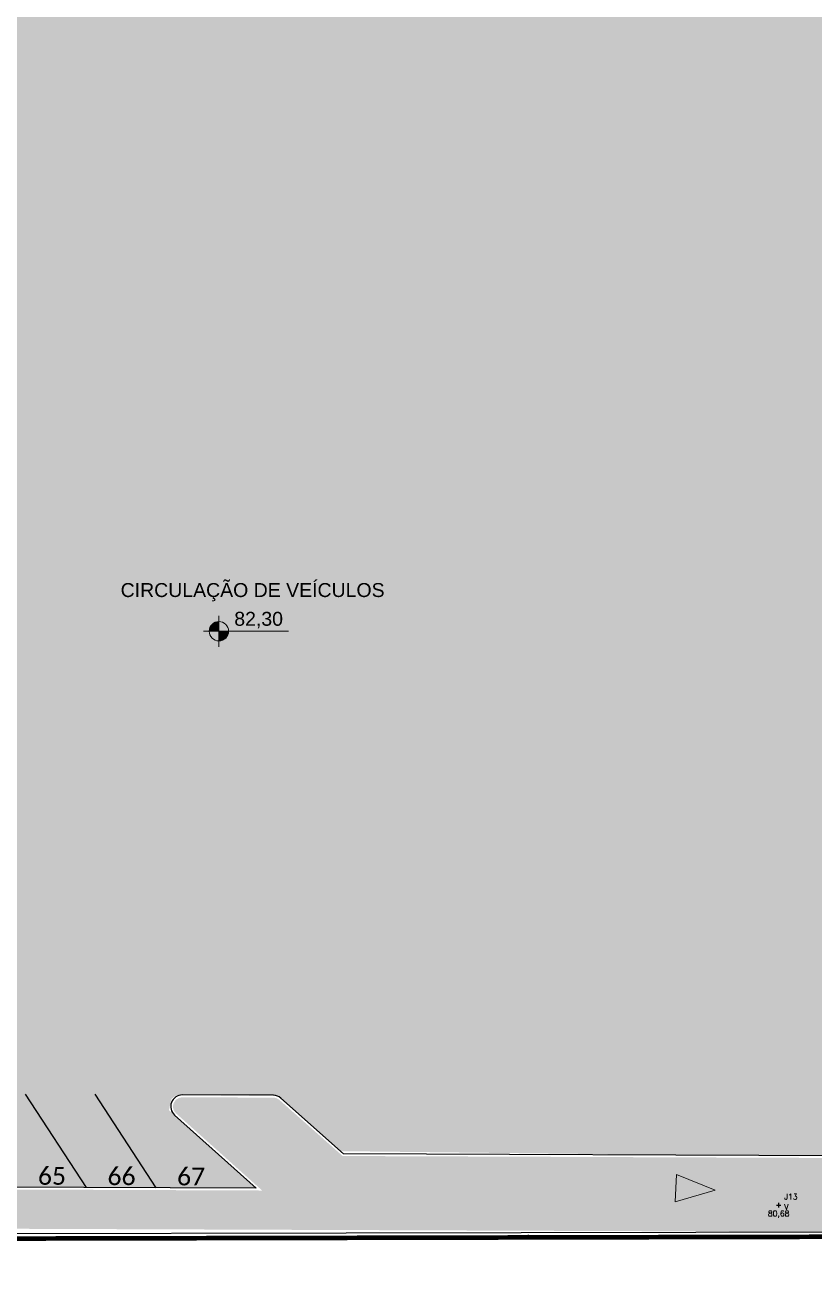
# Model space of a CAD drawing. Header units: metres. Extents: x 1156 to 2335, y -13 to 268.
# Drawn here: x 1341.3 to 1375.3, y 22 to 75.3 of the extents above; entities that cross this region are included whole.
import ezdxf
from ezdxf.enums import TextEntityAlignment as Align

# ---------------------------------------------------------------- set-up
doc = ezdxf.new("R2010")
doc.units = ezdxf.units.M
doc.header["$LTSCALE"] = 0.05
doc.header["$PDMODE"] = 1
doc.linetypes.add('Contínua', pattern=[0])
doc.linetypes.add('Da Camada', pattern=[0])
doc.layers.get('0').update_dxf_attribs({"lineweight": 0})
for name, color, linetype in [('ARQ_RUA', 2, 'Continuous'), ('HACHURA', 252, 'Continuous'), ('LINHA CRISTA', 10, 'Contínua'), ('Muro azimute', 5, 'Continuous'), ('pé', 40, 'Continuous'), ('sh- grama', 63, 'Continuous'), ('sh- talude', 64, 'Continuous'), ('V', 7, 'Contínua'), ('VAGA', 1, 'Continuous'), ('Vagas', 1, 'Continuous')]:
    doc.layers.add(name, color=color, linetype=linetype)
doc.layers.add('G-ANNO-DIMS', color=111, linetype='Continuous', lineweight=9)
doc.layers.add('TXTHID', color=7, linetype='Continuous', lineweight=0)
doc.styles.add('Arial_1', font='arial.ttf', dxfattribs={"height": 0.6})
doc.styles.add('Calibri', font='calibri.ttf', dxfattribs={"height": 0.9})
doc.styles.add('Padrão', font='simplex.shx')

# ---------------------------------------------------------------- blocks, each defined once
blk = doc.blocks.new('f')
h = blk.add_hatch(color=0)
h.dxf.hatch_style = 1
h.paths.add_polyline_path([(171962.6322461548, 9654727.65317744), (171963.2188778141, 9654729.35378824), (171962.0456144955, 9654729.35378824)])
blk.add_lwpolyline([(171963.2188778141, 9654729.35378824), (171962.6322461548, 9654727.65317744), (171962.0456144955, 9654729.35378824), (171963.2188778141, 9654729.35378824)])
blk = doc.blocks.new('PS_CRUZETA')
at = {"color": 0}
for p, q in [((-0.5, 0), (0.5, 0)), ((0, 0.5), (0, -0.5))]:
    blk.add_line(p, q, dxfattribs=at)
blk = doc.blocks.new('V')
blk.add_blockref('PS_CRUZETA', (0, 0))
at = {"color": 7, "linetype": 'Da Camada', "style": 'Padrão'}
blk.add_attdef('0', (1.2, 1.2), '', height=1.2, dxfattribs=at)
at = {"color": 3, "linetype": 'Da Camada', "style": 'Padrão'}
blk.add_attdef('1', (1.2, -1), '', height=1.2, dxfattribs=at)
at = {"color": 4, "linetype": 'Da Camada', "style": 'Padrão'}
blk.add_attdef('2', text='', height=1.2, dxfattribs=at).set_placement((0, -1.2), align=Align.TOP_CENTER)
blk = doc.blocks.new('A$C9e43eeee')
at = {"layer": 'Muro azimute', "color": 7, "lineweight": 50}
blk.add_line((134.5614370341427, 0.462692352970862), (194.9728358179927, 0.5900727333778377), dxfattribs=at)
blk = doc.blocks.new('A$C1ef3e068')
at = {"layer": 'Muro azimute', "color": 4, "const_width": 0.2}
blk.add_lwpolyline([(222.9501373097089, 110.088014745141), (223.0754650128792, 91.2430871893786), (229.7755680598644, 89.4785599765498), (242.70029953184, 83.48280207728772), (242.2762394168612, 82.71501937602352), (245.08518041936, 81.16302465377103), (240.5905514321357, 71.94439966366119), (230.9308680428148, 67.0327642942757), (225.28719032964, 55.46212387559717), (219.3860425843264, 53.26574595664877), (215.2378455135735, 35.36689561625337), (204.322632804853, 31.388089042221), (199.9660071145699, 14.03906419789161), (199.0283081476023, 4.773050843828969), (73.36817218635088, 4.495088388339013), (41.92536681077434, 4.37731795990527), (4.055474047283951, 4.182972289133204), (44.88913130881974, 212.8593178364454)], dxfattribs=at)
at = {"layer": 'Muro azimute', "color": 252, "lineweight": 0}
blk.add_blockref('A$C9e43eeee', (4.055472329608165, 4.182978110451131), dxfattribs=at)

msp = doc.modelspace()

# ---------------------------------------------------------------- hatches: boundary and pattern name
at = {"layer": 'G-ANNO-DIMS'}
h = msp.add_hatch(color=7, dxfattribs=at)
edge = h.paths.add_edge_path()
edge.add_line((1349.634577574396, 49.20139321677621), (1349.217910907729, 49.20139321677621))
edge.add_arc((1349.634577574396, 49.20139321677621), 0.4166666666666666, 90.00000000000068, 179.9999999999988, ccw=False)
edge.add_line((1349.634577574396, 49.61805988344318), (1349.634577574396, 49.20139321677667))
h = msp.add_hatch(color=7, dxfattribs=at)
edge = h.paths.add_edge_path()
edge.add_line((1349.634577574396, 48.7847265501097), (1349.634577574396, 49.20139321677621))
edge.add_line((1349.634577574396, 49.20139321677621), (1350.051244241063, 49.20139321677621))
edge.add_arc((1349.634577574396, 49.20139321677621), 0.4166666666666661, -90.0000000000008, 2.2168933355715126e-12, ccw=False)
at = {"layer": 'HACHURA'}
h = msp.add_hatch(color=254, dxfattribs=at)
h.dxf.hatch_style = 1
h.paths.add_polyline_path([(1212.195977860513, 134.0107282215482), (1199.32995717525, 84.79336315859305), (1214.30130555315, 84.83600054532431)])
h.paths.add_polyline_path([(1407.008080806368, 85.78568988649036), (1406.986465979796, 103.7259959402963), (1406.983158297278, 106.4258597192922), (1407.008025971882, 85.78568979866591)], flags=16)
edge = h.paths.add_edge_path()
edge.add_line((1183.767151331059, 25.83145774837854), (1183.75122256398, 25.75673621536513))
edge.add_line((1183.75122256398, 25.75673621536513), (1183.741149077204, 25.70948168706915))
edge.add_line((1183.741149077204, 25.70948168706915), (1183.72511879662, 25.63428395620454))
edge.add_line((1183.72511879662, 25.63428395620454), (1183.605304688754, 25.07223833323329))
edge.add_arc((1185.885731002197, 24.90369813629407), 2.286646008683192, 175.7731074927766, 270.2148287075564)
edge.add_line((1185.894304688773, 22.61706820101259), (1205.487123109817, 22.86405244818903))
edge.add_line((1205.487123109817, 22.86405244818903), (1214.30130555315, 84.83600054532431))
edge.add_line((1214.30130555315, 84.83600054532431), (1199.329957175249, 84.79336315859305))
edge.add_line((1199.329957175249, 84.79336315859305), (1189.304608461529, 47.46812756740078))
edge.add_line((1189.304608461529, 47.46812756740078), (1189.231373847798, 47.19546880121393))
edge.add_line((1189.231373847798, 47.19546880121393), (1189.124221126569, 46.79653000333806))
edge.add_line((1189.124221126569, 46.79653000333806), (1189.050838306253, 46.52331945128131))
edge.add_line((1189.050838306253, 46.52331945128131), (1183.767151331059, 25.83145774837854))
edge = h.paths.add_edge_path()
edge.add_line((1313.807770025438, 95.32412090877156), (1313.756030044313, 84.83600054532386))
edge.add_line((1313.756030044313, 84.83600054532386), (1320.405806325155, 84.83600054532431))
edge.add_line((1320.405806325155, 84.83600054532431), (1320.493984514083, 101.0453653739611))
edge.add_line((1320.493984514083, 101.0453653739611), (1380.913090526589, 100.7166882542175))
edge.add_line((1380.913090526589, 100.7166882542175), (1380.826700325871, 84.83600054532431))
edge.add_line((1380.826700325871, 84.83600054532431), (1407.182820353467, 84.83600054532431))
edge.add_line((1407.182820353467, 84.83600054532431), (1407.745763584253, 85.98424896305656))
edge.add_arc((1409.451768116328, 85.14785878112816), 1.899999999970158, 116.92909074290151, 153.8830154241595, ccw=False)
edge.add_line((1408.591281975283, 86.84183741173561), (1417.695672646325, 91.46657225409413))
edge.add_line((1417.695672646325, 91.46657225409413), (1421.032993113978, 98.24976842916399))
edge.add_line((1421.032993113978, 98.24976842916399), (1418.177504260644, 99.81824780081402))
edge.add_line((1418.177504260644, 99.81824780081402), (1418.992629498875, 101.3152604221297))
edge.add_line((1418.992629498875, 101.3152604221297), (1408.220998927653, 106.394174954574))
edge.add_line((1408.220998927653, 106.394174954574), (1402.210778933556, 108.1035964045724))
edge.add_arc((1402.702830760927, 110.0088548047292), 1.967771473567591, 177.2930916832972, 255.5192111753212, ccw=False)
edge.add_line((1400.737254950498, 110.1017865304526), (1400.609681696032, 127.5972104095387))
edge.add_line((1400.609681696032, 127.5972104095387), (1396.910918399795, 134.1696502113165))
edge.add_line((1396.910918399795, 134.1696502113165), (1315.438802073675, 133.9162412891107))
edge.add_line((1315.438802073675, 133.9162412891107), (1315.00145872191, 133.9170955796286))
edge.add_line((1315.00145872191, 133.9170955796286), (1314.510980549973, 133.9104267917197))
edge.add_line((1314.510980549973, 133.9104267917197), (1298.894297668458, 133.8125597349614))
edge.add_line((1298.894297668458, 133.8125597349614), (1249.425744750485, 133.960866511056))
edge.add_line((1249.425744750485, 133.960866511056), (1249.173082516549, 133.9616240007992))
edge.add_line((1249.173082516549, 133.9616240007992), (1247.760952937357, 133.9658578168348))
edge.add_line((1247.760952937357, 133.9658578168348), (1247.527193455181, 133.9665587007995))
edge.add_line((1247.527193455181, 133.9665587007995), (1236.835353481375, 133.9986161776548))
edge.add_line((1236.835353481375, 133.9986161776548), (1236.738452344786, 133.9989067175385))
edge.add_line((1236.738452344786, 133.9989067175385), (1236.44535435595, 133.999785516886))
edge.add_line((1236.44535435595, 133.999785516886), (1236.149733803514, 133.9999189177758))
edge.add_line((1236.149733803514, 133.9999189177758), (1212.196111030107, 134.0107281615225))
edge.add_line((1212.196111030107, 134.0107281615225), (1214.30130555315, 84.83600054532431))
edge.add_line((1214.30130555315, 84.83600054532431), (1225.765120272134, 84.83600054532431))
edge.add_line((1225.765120272134, 84.83600054532431), (1225.819001693541, 95.75818852337457))
edge.add_line((1225.819001693541, 95.75818852337457), (1230.818931593809, 95.7335228308863))
edge.add_line((1230.818931593809, 95.7335228308863), (1230.839650775987, 99.93347172522877))
edge.add_line((1230.839650775987, 99.93347172522877), (1248.80939925993, 99.84482322433965))
edge.add_line((1248.80939925993, 99.84482322433965), (1248.920296419074, 122.3245496863944))
edge.add_line((1248.920296419074, 122.3245496863944), (1284.979791503263, 122.1466605002426))
edge.add_line((1284.979791503263, 122.1466605002426), (1284.868894548254, 99.66693424592509))
edge.add_line((1284.868894548254, 99.66693424592509), (1308.828559193519, 99.5487362447399))
edge.add_line((1308.828559193519, 99.5487362447399), (1308.80784001134, 95.34878735039334))
edge.add_line((1308.80784001134, 95.34878735039334), (1313.807770025438, 95.32412090877156))
h.paths.add_polyline_path([(1228.745275316631, 37.65171221174811), (1229.020465770055, 52.14910058486808), (1256.244278848847, 51.63247060847667), (1255.969088395427, 37.1350822353576)], flags=16)
h.paths.add_polyline_path([(1320.701303851545, 108.7253797752689), (1320.764064152304, 133.6753008401662), (1381.183872999642, 133.5233177791748), (1381.121112698882, 108.5733967142761)], flags=16)
edge = h.paths.add_edge_path()
edge.add_line((1233.026484605381, 29.69987071152869), (1235.64480594914, 25.68703387058))
edge.add_line((1235.64480594914, 25.68703387058), (1265.617985048014, 25.56627899449146))
edge.add_line((1265.617985048014, 25.56627899449146), (1263.384337909028, 28.97198284678931))
edge.add_line((1263.384337909028, 28.97198284678931), (1263.40133109114, 29.12588810701451))
edge.add_line((1263.40133109114, 29.12588810701451), (1263.442485379093, 29.29109715580822))
edge.add_line((1263.442485379093, 29.29109715580822), (1263.534374119408, 29.42871140384628))
edge.add_line((1263.534374119408, 29.42871140384628), (1263.729782814007, 29.57388820012617))
edge.add_line((1263.729782814007, 29.57388820012617), (1266.754964820123, 29.56331269756689))
edge.add_line((1266.754964820123, 29.56331269756689), (1269.557553198193, 25.55040740268456))
edge.add_line((1269.557553198193, 25.55040740268456), (1280.640587741831, 25.5057564679743))
edge.add_line((1280.640587741831, 25.5057564679743), (1285.787498000465, 25.4850207792953))
edge.add_line((1285.787498000465, 25.4850207792953), (1307.302450630883, 25.28199314558529))
edge.add_line((1307.302450630883, 25.28199314558529), (1307.235653104142, 25.398611216148))
edge.add_line((1307.235653104142, 25.398611216148), (1305.109130180316, 28.63070255239987))
edge.add_arc((1305.526829995668, 28.90552406584773), 0.4999999999993107, 89.7692668253253, 213.3425265701115, ccw=False)
edge.add_line((1305.528843517022, 29.40552001156235), (1307.92924423776, 29.39584936265843))
edge.add_arc((1307.927230721224, 28.89585461317994), 0.4999988037534622, 38.64973616694232, 89.76926682538118, ccw=False)
edge.add_line((1308.317719093579, 29.20813275011929), (1310.991589173086, 25.38347943473415))
edge.add_line((1310.991589173086, 25.38347943473415), (1351.233189040537, 25.22135551089028))
edge.add_line((1351.233189040537, 25.22135551089028), (1347.726137142824, 28.36167702455819))
edge.add_line((1347.726137142824, 28.36167702455819), (1347.485584879882, 28.58707272284406))
edge.add_line((1347.485584879882, 28.58707272284406), (1347.587967512135, 29.05994531870707))
edge.add_line((1347.587967512135, 29.05994531870707), (1347.793882606016, 29.22242000451812))
edge.add_line((1347.793882606016, 29.22242000451812), (1348.059678065791, 29.23416924287509))
edge.add_line((1348.059678065791, 29.23416924287509), (1352.153402761858, 29.18554331097735))
edge.add_line((1352.153402761858, 29.18554331097735), (1354.874385472453, 26.81782104832533))
edge.add_line((1354.874385472453, 26.81782104832533), (1370.318253214566, 26.6444664535176))
edge.add_line((1370.318253214566, 26.6444664535176), (1373.815590568753, 26.63037376467779))
edge.add_line((1373.815590568753, 26.63037376467779), (1377.912332936328, 26.61386574454687))
edge.add_line((1377.912332936328, 26.61386574454687), (1378.242833606573, 31.61871682491634))
edge.add_line((1378.242833606573, 31.61871682491634), (1377.123711850773, 32.85871384216048))
edge.add_arc((1378.534202163913, 34.13170915894291), 1.900000000003204, 164.5560199166582, 222.0668745643035, ccw=False)
edge.add_line((1376.702808731756, 34.63767170366842), (1380.971741828911, 50.08959817120117))
edge.add_arc((1382.803135261065, 49.58363562647525), 1.900000000000906, 110.3274248843949, 164.5560199166259, ccw=False)
edge.add_line((1382.143104641525, 51.36530887970471), (1391.937866822536, 54.99383220116957))
edge.add_line((1391.937866822536, 54.99383220116957), (1396.084279357152, 72.04739694625837))
edge.add_arc((1397.930491349947, 71.59850800937737), 1.899999999997952, 110.58273320126469, 166.3342500322979, ccw=False)
edge.add_line((1397.262528225467, 73.37722250707716), (1402.535882122051, 75.35753241617763))
edge.add_line((1402.535882122051, 75.35753241617763), (1407.182820353467, 84.83600054532431))
edge.add_line((1407.182820353467, 84.83600054532431), (1380.82670032587, 84.83600054532431))
edge.add_line((1380.82670032587, 84.83600054532431), (1380.777365698096, 75.76705741985566))
edge.add_line((1380.777365698096, 75.76705741985566), (1320.358259685588, 76.09573453959925))
edge.add_line((1320.358259685588, 76.09573453959925), (1320.405806325156, 84.83600054532431))
edge.add_line((1320.405806325156, 84.83600054532431), (1313.756030044315, 84.83600054532431))
edge.add_line((1313.756030044315, 84.83600054532431), (1313.743491232994, 82.294280206541))
edge.add_line((1313.743491232994, 82.294280206541), (1308.733561355132, 82.31899523099824))
edge.add_line((1308.733561355132, 82.31899523099824), (1308.720326132329, 77.60900321095338))
edge.add_line((1308.720326132329, 77.60900321095338), (1230.731417714797, 77.99373869144634))
edge.add_line((1230.731417714797, 77.99373869144634), (1230.754634673278, 82.70368146951355))
edge.add_line((1230.754634673278, 82.70368146951355), (1225.754722779877, 82.72834707317057))
edge.add_line((1225.754722779877, 82.72834707317057), (1225.765120272133, 84.83600054532431))
edge.add_line((1225.765120272133, 84.83600054532431), (1214.30130555315, 84.83600054532431))
edge.add_line((1214.30130555315, 84.83600054532431), (1205.487123109817, 22.86405244818903))
edge.add_line((1205.487123109817, 22.86405244818903), (1211.934348003038, 29.77998375960457))
edge.add_line((1211.934348003038, 29.77998375960457), (1233.026484605381, 29.69987071152869))
at = {"layer": 'sh- grama'}
h = msp.add_hatch(color=63, dxfattribs=at)
edge = h.paths.add_edge_path()
edge.add_line((1232.754432599154, 29.60240694339134), (1212.157041377757, 29.68538897931352))
edge.add_arc((1212.155429885086, 29.2853922254624), 0.4000000000000702, 89.7691700536764, 137.0088045831911)
edge.add_line((1211.862846487099, 29.55814661171985), (1207.898089338359, 25.30515499282335))
edge.add_line((1207.898089338359, 25.30515499282335), (1220.913107937063, 23.93378622984341))
edge.add_line((1220.913107937063, 23.93378622984341), (1377.697831482901, 23.33623516624088))
edge.add_line((1377.697831482901, 23.33623516624088), (1378.145200004366, 25.61586062639977))
edge.add_line((1378.145200004366, 25.61586062639977), (1378.156194788567, 26.51657907065547))
edge.add_line((1378.156194788567, 26.51657907065547), (1354.964314694915, 26.61003186536385))
edge.add_line((1354.964314694915, 26.61003186536385), (1352.242435782092, 29.0214834137341))
edge.add_arc((1351.977181958044, 28.72208333219039), 0.4000000000002421, 48.46062740962152, 89.76917005364392)
edge.add_line((1351.978793450715, 29.12208008604165), (1348.063316286787, 29.1378546209416))
edge.add_arc((1348.061704794116, 28.73785786709061), 0.3999999999999397, 89.76917005364376, 228.1577621708984)
edge.add_line((1347.794872055743, 28.43986409243705), (1351.497983691911, 25.12398469351494))
edge.add_line((1351.497983691911, 25.12398469351494), (1310.941351745294, 25.2873778073758))
edge.add_line((1310.941351745294, 25.2873778073758), (1308.257137288363, 29.128658679643))
edge.add_arc((1307.929256872623, 28.89954204346387), 0.3999999999997223, 34.94512216523637, 89.76917005367622)
edge.add_line((1307.930868365294, 29.29953879731465), (1305.530468216667, 29.30920944391346))
edge.add_arc((1305.528856723996, 28.90921269006243), 0.3999999999999859, 89.76917005364378, 213.3425265700503)
edge.add_line((1305.194696871713, 28.68935547930421), (1307.423670581869, 25.30154971592133))
edge.add_line((1307.423670581869, 25.30154971592133), (1269.507315770409, 25.45430577532618))
edge.add_line((1269.507315770409, 25.45430577532618), (1266.823101312717, 29.29558664763813))
edge.add_arc((1266.495220897006, 29.06647001141691), 0.3999999999999782, 34.94512217256688, 89.76917005364378)
edge.add_line((1266.496832389677, 29.46646676526792), (1263.912800160536, 29.47687722225044))
edge.add_arc((1263.911188667865, 29.07688046839953), 0.3999999999998696, 89.76917005361115, 213.3425265700839)
edge.add_line((1263.577028815582, 28.85702325764117), (1265.806002525738, 25.46921749425829))
edge.add_line((1265.806002525738, 25.46921749425829), (1235.592602447624, 25.59094016406937))
edge.add_line((1235.592602447624, 25.59094016406937), (1233.087588096341, 29.42134182841687))
edge.add_arc((1232.752821106483, 29.20241018954043), 0.3999999999998714, 33.18397013226264, 89.76917005364372)
at = {"layer": 'sh- talude'}
h = msp.add_hatch(color=256, dxfattribs=at)
edge = h.paths.add_edge_path()
edge.add_line((1312.762454951405, 205.0350798108073), (1292.549322944305, 206.906238311358))
edge.add_line((1292.549322944305, 206.906238311358), (1288.622322944309, 207.207238312267))
edge.add_line((1288.622322944309, 207.207238312267), (1285.553322944291, 207.441238311507))
edge.add_line((1285.553322944291, 207.441238311507), (1282.034322944291, 207.5672383116709))
edge.add_line((1282.034322944291, 207.5672383116709), (1279.371322944291, 207.5362383121775))
edge.add_line((1279.371322944291, 207.5362383121775), (1276.520322944295, 207.6002383114921))
edge.add_line((1276.520322944295, 207.6002383114921), (1274.084322944308, 207.6532383108662))
edge.add_line((1274.084322944308, 207.6532383108662), (1270.368322944294, 207.6682383114623))
edge.add_line((1270.368322944294, 207.6682383114623), (1267.276322944289, 207.6832383120583))
edge.add_line((1267.276322944289, 207.6832383120583), (1263.547322944297, 207.4882383117603))
edge.add_line((1263.547322944297, 207.4882383117603), (1259.360322944292, 207.4172383112984))
edge.add_line((1259.360322944292, 207.4172383112984), (1255.389322944302, 207.2592383114772))
edge.add_line((1255.389322944302, 207.2592383114772), (1252.238322944289, 207.1972383106278))
edge.add_line((1252.238322944289, 207.1972383106278), (1248.878322944303, 206.957238312267))
edge.add_line((1248.878322944303, 206.957238312267), (1245.778322944297, 206.796238311954))
edge.add_line((1245.778322944297, 206.796238311954), (1243.233322944313, 206.7602383116411))
edge.add_line((1243.233322944313, 206.7602383116411), (1240.808322944296, 206.832238312267))
edge.add_line((1240.808322944296, 206.832238312267), (1238.438322944301, 206.6882383110153))
edge.add_line((1238.438322944301, 206.6882383110153), (1235.569322944295, 206.4152383109706))
edge.add_line((1235.569322944295, 206.4152383109706), (1234.813322944301, 206.2562383109855))
edge.add_line((1234.813322944301, 206.2562383109855), (1234.084322944308, 205.957238312267))
edge.add_line((1234.084322944308, 205.957238312267), (1233.20832294429, 205.456238312103))
edge.add_line((1233.20832294429, 205.456238312103), (1232.557322944307, 204.9592383107321))
edge.add_line((1232.557322944307, 204.9592383107321), (1232.040322944314, 204.4122383104788))
edge.add_line((1232.040322944314, 204.4122383104788), (1231.56432294429, 203.5252383122371))
edge.add_line((1231.56432294429, 203.5252383122371), (1231.163322944306, 202.6932383118348))
edge.add_line((1231.163322944306, 202.6932383118348), (1230.791322944303, 201.1292383106576))
edge.add_line((1230.791322944303, 201.1292383106576), (1229.902322944308, 199.0652383113431))
edge.add_line((1229.902322944308, 199.0652383113431), (1229.325322944288, 197.1352383116411))
edge.add_line((1229.325322944288, 197.1352383116411), (1228.726322944301, 194.9192383116262))
edge.add_line((1228.726322944301, 194.9192383116262), (1228.151322944289, 192.8452383106725))
edge.add_line((1228.151322944289, 192.8452383106725), (1227.228322944309, 190.4052383111941))
edge.add_line((1227.228322944309, 190.4052383111941), (1226.221322944296, 187.8382383113878))
edge.add_line((1226.221322944296, 187.8382383113878), (1225.437322944311, 185.5572383118944))
edge.add_line((1225.437322944311, 185.5572383118944), (1224.577322944296, 183.1922383116709))
edge.add_line((1224.577322944296, 183.1922383116709), (1223.692322944287, 180.7422383105533))
edge.add_line((1223.692322944287, 180.7422383105533), (1222.600322944312, 178.5432383114623))
edge.add_line((1222.600322944312, 178.5432383114623), (1221.298322944287, 176.3212383104639))
edge.add_line((1221.298322944287, 176.3212383104639), (1219.857322944295, 174.2532383104937))
edge.add_line((1219.857322944295, 174.2532383104937), (1219.052322944302, 171.6592383118497))
edge.add_line((1219.052322944302, 171.6592383118497), (1220.320322944313, 173.5492383105831))
edge.add_line((1220.320322944313, 173.5492383105831), (1221.281322944294, 174.996238311209))
edge.add_line((1221.281322944294, 174.996238311209), (1222.174322944305, 176.4812383106129))
edge.add_line((1222.174322944305, 176.4812383106129), (1224.277322944308, 180.1242383117007))
edge.add_line((1224.277322944308, 180.1242383117007), (1225.11132294431, 181.9892383119242))
edge.add_line((1225.11132294431, 181.9892383119242), (1225.83332294429, 184.0162383107619))
edge.add_line((1225.83332294429, 184.0162383107619), (1226.791322944303, 186.6852383105235))
edge.add_line((1226.791322944303, 186.6852383105235), (1227.553322944291, 188.7752383122371))
edge.add_line((1227.553322944291, 188.7752383122371), (1228.216322944292, 190.3842383114772))
edge.add_line((1228.216322944292, 190.3842383114772), (1228.6693229443, 191.9922383105533))
edge.add_line((1228.6693229443, 191.9922383105533), (1229.399322944311, 193.636238311805))
edge.add_line((1229.399322944311, 193.636238311805), (1229.856322944306, 195.5032383104937))
edge.add_line((1229.856322944306, 195.5032383104937), (1230.327322944296, 196.8182383118348))
edge.add_line((1230.327322944296, 196.8182383118348), (1230.7373229443, 198.2282383119838))
edge.add_line((1230.7373229443, 198.2282383119838), (1231.389322944302, 199.941238311507))
edge.add_line((1231.389322944302, 199.941238311507), (1232.101322944301, 201.6372383119689))
edge.add_line((1232.101322944301, 201.6372383119689), (1232.704322944304, 202.9992383117007))
edge.add_line((1232.704322944304, 202.9992383117007), (1233.411322944299, 203.9652383117156))
edge.add_line((1233.411322944299, 203.9652383117156), (1234.110322944292, 204.7712383115815))
edge.add_line((1234.110322944292, 204.7712383115815), (1235.888322944312, 205.5532383112388))
edge.add_line((1235.888322944312, 205.5532383112388), (1238.518322944288, 205.8332383105682))
edge.add_line((1238.518322944288, 205.8332383105682), (1241.346322944296, 205.8672383105533))
edge.add_line((1241.346322944296, 205.8672383105533), (1243.903322944297, 205.7992383105831))
edge.add_line((1243.903322944297, 205.7992383105831), (1246.484322944303, 205.941238311507))
edge.add_line((1246.484322944303, 205.941238311507), (1248.94076712571, 206.0830197665933))
edge.add_line((1248.94076712571, 206.0830197665933), (1252.278192536878, 206.3214072943352))
edge.add_line((1252.278192536878, 206.3214072943352), (1255.415368940378, 206.3831352980422))
edge.add_line((1255.415368940378, 206.3831352980422), (1259.385178597586, 206.5410879359497))
edge.add_line((1259.385178597586, 206.5410879359497), (1263.577647024787, 206.6121806658918))
edge.add_line((1263.577647024787, 206.6121806658918), (1267.297098630397, 206.8066813535303))
edge.add_line((1267.297098630397, 206.8066813535303), (1270.364071154614, 206.7918027669549))
edge.add_line((1270.364071154614, 206.7918027669549), (1274.0730209908, 206.7768309342351))
edge.add_line((1274.0730209908, 206.7768309342351), (1276.501258642368, 206.7239998201078))
edge.add_line((1276.501258642368, 206.7239998201078), (1279.36658771322, 206.6596779487705))
edge.add_line((1279.36658771322, 206.6596779487705), (1282.023737203914, 206.6906098424487))
edge.add_line((1282.023737203914, 206.6906098424487), (1285.504306048033, 206.5659858939038))
edge.add_line((1285.504306048033, 206.5659858939038), (1288.555690563766, 206.3333290107633))
edge.add_line((1288.555690563766, 206.3333290107633), (1292.475433071223, 206.0328852178696))
edge.add_line((1292.475433071223, 206.0328852178696), (1315.61979548357, 203.8903785319945))
edge.add_line((1315.61979548357, 203.8903785319945), (1317.372322944309, 203.1492383120732))
edge.add_line((1317.372322944309, 203.1492383120732), (1321.274322944311, 201.9172383112984))
edge.add_line((1321.274322944311, 201.9172383112984), (1324.413322944306, 201.1522383107023))
edge.add_line((1324.413322944306, 201.1522383107023), (1328.172322944297, 199.1092383111047))
edge.add_line((1328.172322944297, 199.1092383111047), (1333.339322944313, 197.7782383108662))
edge.add_line((1333.339322944313, 197.7782383108662), (1337.526322944289, 196.3752383118646))
edge.add_line((1337.526322944289, 196.3752383118646), (1345.052322944302, 193.5572383118944))
edge.add_line((1345.052322944302, 193.5572383118944), (1351.507322944289, 191.1952383121626))
edge.add_line((1351.507322944289, 191.1952383121626), (1353.859322944303, 190.331238312103))
edge.add_line((1353.859322944303, 190.331238312103), (1357.988322944289, 188.1392383104341))
edge.add_line((1357.988322944289, 188.1392383104341), (1361.090322944302, 186.1532383108662))
edge.add_line((1361.090322944302, 186.1532383108662), (1363.843322944299, 184.011238311805))
edge.add_line((1363.843322944299, 184.011238311805), (1364.893435626535, 183.1131621454151))
edge.add_arc((1363.918513540904, 181.9731941954494), 1.500000000000058, -90, 49.462314284828324, ccw=False)
edge.add_arc((1363.620776021182, 181.4927430403472), 1.06213345573079, 286.2793193705006, 414.1062695485791)
edge.add_line((1364.243487569449, 182.3531835121046), (1360.999025181487, 183.9907575504708))
edge.add_line((1360.999025181487, 183.9907575504708), (1346.232810273754, 190.0816565021955))
edge.add_arc((1345.018352364302, 187.3384663909964), 3.000000000001615, 66.12019575636128, 74.81331906315965)
edge.add_line((1345.804246891418, 190.2336986428649), (1335.393942213739, 193.0595173544779))
edge.add_line((1335.393942213739, 193.0595173544779), (1335.093942213739, 191.5866712161013))
edge.add_line((1335.093942213739, 191.5866712161013), (1322.392586273021, 195.0343829201685))
edge.add_line((1322.392586273021, 195.0343829201685), (1303.142357881963, 200.1719626499491))
edge.add_line((1303.142357881963, 200.1719626499491), (1288.497837191007, 201.3952106231974))
edge.add_line((1288.497837191007, 201.3952106231974), (1237.397808891348, 200.4221373529998))
edge.add_line((1237.397808891348, 200.4221373529998), (1226.131822944299, 174.828238312155))
edge.add_line((1226.131822944299, 174.828238312155), (1219.61632294429, 160.6637383121997))
edge.add_line((1219.61632294429, 160.6637383121997), (1215.840322944307, 148.5447383113205))
edge.add_line((1215.840322944307, 148.5447383113205), (1212.108322944313, 133.7095819474122))
edge.add_line((1212.108322944313, 133.7095819474122), (1209.142408666459, 121.3221070183592))
edge.add_line((1209.142408666459, 121.3221070183592), (1186.553328280362, 37.2210177419858))
edge.add_line((1186.553328280362, 37.2210177419858), (1183.769178059385, 25.83514637259412))
edge.add_line((1183.769178059385, 25.83514637259412), (1183.769178059385, 24.99901343827742))
edge.add_line((1183.769178059385, 24.99901343827742), (1180.318322944305, 21.95123831128348))
edge.add_line((1180.318322944305, 21.95123831128348), (1179.621322944291, 23.73323831094075))
edge.add_line((1179.621322944291, 23.73323831094075), (1180.140322944291, 27.00023831186462))
edge.add_line((1180.140322944291, 27.00023831186462), (1180.527322944308, 30.4642383115517))
edge.add_line((1180.527322944308, 30.4642383115517), (1181.755322944311, 34.17123831195403))
edge.add_line((1181.755322944311, 34.17123831195403), (1182.6693229443, 38.23623831143249))
edge.add_line((1182.6693229443, 38.23623831143249), (1183.883322944308, 44.20223831144739))
edge.add_line((1183.883322944308, 44.20223831144739), (1184.847322944315, 49.86623831225205))
edge.add_line((1184.847322944315, 49.86623831225205), (1186.116322944286, 56.32923831177521))
edge.add_line((1186.116322944286, 56.32923831177521), (1186.820322944313, 60.96323831138778))
edge.add_line((1186.820322944313, 60.96323831138778), (1188.125322944306, 66.42123831195403))
edge.add_line((1188.125322944306, 66.42123831195403), (1188.883322944308, 70.94923831095565))
edge.add_line((1188.883322944308, 70.94923831095565), (1189.906322944294, 76.07423831095565))
edge.add_line((1189.906322944294, 76.07423831095565), (1190.855322944287, 80.99023831208814))
edge.add_line((1190.855322944287, 80.99023831208814), (1191.682322944307, 85.49623831120897))
edge.add_line((1191.682322944307, 85.49623831120897), (1192.646322944314, 90.48923831192423))
edge.add_line((1192.646322944314, 90.48923831192423), (1194.093322944299, 96.92523831074703))
edge.add_line((1194.093322944299, 96.92523831074703), (1195.354322944298, 101.8562383106129))
edge.add_line((1195.354322944298, 101.8562383106129), (1196.46732294431, 107.6122383115964))
edge.add_line((1196.46732294431, 107.6122383115964), (1197.460322944298, 112.5542383114027))
edge.add_line((1197.460322944298, 112.5542383114027), (1198.587322944305, 118.1742383105831))
edge.add_line((1198.587322944305, 118.1742383105831), (1199.84232294431, 123.9122383104788))
edge.add_line((1199.84232294431, 123.9122383104788), (1200.651322944289, 128.5162383107619))
edge.add_line((1200.651322944289, 128.5162383107619), (1201.965322944302, 134.0042383106576))
edge.add_line((1201.965322944302, 134.0042383106576), (1203.027322944308, 138.7022383114474))
edge.add_line((1203.027322944308, 138.7022383114474), (1204.09232294431, 143.8582383109407))
edge.add_line((1204.09232294431, 143.8582383109407), (1205.10232294429, 148.6592383118497))
edge.add_line((1205.10232294429, 148.6592383118497), (1206.205322944293, 154.1032383119838))
edge.add_line((1206.205322944293, 154.1032383119838), (1207.389322944302, 159.2242383113282))
edge.add_line((1207.389322944302, 159.2242383113282), (1208.471322944296, 164.156238311358))
edge.add_line((1208.471322944296, 164.156238311358), (1210.029322944286, 168.2122383112239))
edge.add_line((1210.029322944286, 168.2122383112239), (1211.773322944292, 171.7422383105533))
edge.add_line((1211.773322944292, 171.7422383105533), (1214.455322944293, 174.6042383121477))
edge.add_line((1214.455322944293, 174.6042383121477), (1216.305322944299, 176.7282383119838))
edge.add_line((1216.305322944299, 176.7282383119838), (1218.130322944311, 179.5842383107321))
edge.add_line((1218.130322944311, 179.5842383107321), (1219.608322944313, 182.925238310747))
edge.add_line((1219.608322944313, 182.925238310747), (1220.658322944302, 186.6022383118199))
edge.add_line((1220.658322944302, 186.6022383118199), (1221.807322944307, 190.175238310747))
edge.add_line((1221.807322944307, 190.175238310747), (1223.605322944287, 197.7282383119838))
edge.add_line((1223.605322944287, 197.7282383119838), (1224.767322944298, 202.46123831106))
edge.add_line((1224.767322944298, 202.46123831106), (1225.538322944306, 205.0352383120136))
edge.add_line((1225.538322944306, 205.0352383120136), (1226.510322944286, 207.3562383106129))
edge.add_line((1226.510322944286, 207.3562383106129), (1227.316322944298, 209.1372383119689))
edge.add_line((1227.316322944298, 209.1372383119689), (1228.391322944309, 210.9002383122371))
edge.add_line((1228.391322944309, 210.9002383122371), (1229.542322944293, 212.015238310598))
edge.add_line((1229.542322944293, 212.015238310598), (1230.5253229443, 212.3952383114176))
edge.add_line((1230.5253229443, 212.3952383114176), (1232.216322944292, 212.9732383111643))
edge.add_line((1232.216322944292, 212.9732383111643), (1233.922322944297, 213.6682383114623))
edge.add_line((1233.922322944297, 213.6682383114623), (1236.6313229443, 214.0532383112388))
edge.add_line((1236.6313229443, 214.0532383112388), (1239.391322944309, 214.1462383115815))
edge.add_line((1239.391322944309, 214.1462383115815), (1242.441322944298, 213.706238312103))
edge.add_line((1242.441322944298, 213.706238312103), (1245.556322944288, 213.3892383104341))
edge.add_line((1245.556322944288, 213.3892383104341), (1248.647322944303, 213.1742383105831))
edge.add_line((1248.647322944303, 213.1742383105831), (1252.681322944288, 212.8602383112686))
edge.add_line((1252.681322944288, 212.8602383112686), (1255.359322944303, 212.7772383107023))
edge.add_line((1255.359322944303, 212.7772383107023), (1257.719322944289, 212.5762383112835))
edge.add_line((1257.719322944289, 212.5762383112835), (1260.504322944292, 212.3692383108811))
edge.add_line((1260.504322944292, 212.3692383108811), (1263.705322944293, 212.2822383115219))
edge.add_line((1263.705322944293, 212.2822383115219), (1266.92032294429, 212.1672383112984))
edge.add_line((1266.92032294429, 212.1672383112984), (1270.481322944306, 212.0682383118348))
edge.add_line((1270.481322944306, 212.0682383118348), (1273.711322944287, 211.9652383117156))
edge.add_line((1273.711322944287, 211.9652383117156), (1277.186322944293, 211.8212383104639))
edge.add_line((1277.186322944293, 211.8212383104639), (1280.893322944288, 211.4922383105533))
edge.add_line((1280.893322944288, 211.4922383105533), (1284.475322944312, 211.2512383120285))
edge.add_line((1284.475322944312, 211.2512383120285), (1287.905322944305, 210.6922383116709))
edge.add_line((1287.905322944305, 210.6922383116709), (1291.435322944304, 210.0162383107619))
edge.add_line((1291.435322944304, 210.0162383107619), (1295.953322944315, 209.1732383122819))
edge.add_line((1295.953322944315, 209.1732383122819), (1300.027322944308, 208.031238311358))
edge.add_line((1300.027322944308, 208.031238311358), (1303.30432294431, 207.7932383114623))
edge.add_line((1303.30432294431, 207.7932383114623), (1306.786322944299, 206.956238312103))
edge.add_line((1306.786322944299, 206.956238312103), (1310.039322944296, 206.066238311507))
edge.add_line((1310.039322944296, 206.066238311507), (1312.767835548758, 205.0345817212252))

# ---------------------------------------------------------------- linework, layer by layer
at = {"layer": 'ARQ_RUA'}
for p, q in [((1351.979196323883, 29.22207927450444), (1348.063719159955, 29.23785380940436)), ((1355.002412966852, 26.70987915840686), (1352.308749238103, 29.09633343412008)), ((1347.728163871149, 28.36536564877366), (1351.235215768862, 25.22504413510543)), ((1378.157415406703, 26.61657496397564), (1355.002412966852, 26.70987915840686)), ((1351.235215768862, 25.22504413510543), (1310.993615901411, 25.3871680589495))]:
    msp.add_line(p, q, dxfattribs=at)
for centre, radius, start, end in [((1348.061704794116, 28.73785786709055), 0.4999999999999992, 89.76917005366985, 228.1577621708643), ((1351.977181958044, 28.72208333219066), 0.5000000000000987, 48.46062740960951, 89.76917005364378)]:
    msp.add_arc(centre, radius, start, end, dxfattribs=at)
at = {"layer": 'G-ANNO-DIMS', "color": 7}
for p, q in [((1349.634577574396, 49.86805988344409), (1349.634577574396, 48.53472655011015)), ((1348.967910907729, 49.20139321677712), (1352.635047529768, 49.20139321677712))]:
    msp.add_line(p, q, dxfattribs=at)
msp.add_circle((1349.634577574396, 49.20139321677712), 0.4166666666666668, dxfattribs=at)
msp.add_arc((1349.634577574396, 49.20139321677712), 0.4166666666666666, 90, 180, dxfattribs=at)
at = {"layer": 'Muro azimute'}
for points in [[(1409.632322944289, 85.5442383116262), (1403.994322944312, 73.98523831126857), (1398.067322944287, 71.77923831103016), (1393.9193229443, 53.88123831098545), (1383.0063229443, 49.90323831086624), (1378.620322944301, 32.43723831085134), (1377.699322944299, 23.33623831105996), (1317.468322944299, 23.20923831073213)], [(1317.468744653127, 23.00923875478674), (1377.880143436978, 23.13661913519371), (1378.817842403947, 32.40263248925675), (1383.174468009991, 49.75165730287898), (1394.089680718341, 53.73046387677658), (1398.237877790841, 71.62931421717275), (1404.139025619017, 73.82569216696191), (1409.782703332191, 85.39633258564044)]]:
    msp.add_lwpolyline(points, dxfattribs=at)
at = {"layer": 'pé', "ltscale": 0.4}
msp.add_arc((1359.46690096796, 23.28784276304413, -80.934), 3.50375609844923, 358.0055135643643, 358.7505566032495, dxfattribs=at)
msp.add_arc((1359.46690096796, 23.28784276304413, -80.934), 3.50375609844923, 358.0055135643643, 358.7505566032495, dxfattribs=at)
at = {"layer": 'V', "linetype": 'Da Camada'}
msp.add_point((1373.732334335098, 24.49510961716641, -0.2499462185362376), dxfattribs=at)
at = {"layer": 'Vagas'}
for p, q in [((1343.939094507444, 25.2544384885019), (1341.307633819206, 29.27818845014693)), ((1346.934138017083, 25.24237216391575), (1344.302677328845, 29.26612212556078))]:
    msp.add_line(p, q, dxfattribs=at)

# ---------------------------------------------------------------- block references
at = {"rotation": 87.04383847764691}
msp.add_blockref('f', (9634382.53962154, -669620.9613290714, -0.1970000000000027), dxfattribs=at)
at = {"layer": 'Muro azimute', "color": 252, "lineweight": 0}
msp.add_blockref('A$C1ef3e068', (1178.85183567701, 18.3635682607397), dxfattribs=at)
at = {"layer": 'V', "linetype": 'Da Camada'}
ref = msp.add_blockref('V', (1373.732334335098, 24.49510961716641, -0.2499462185362376), dxfattribs=dict(at, xscale=0.2, yscale=0.2, zscale=0.2))
ref.add_attrib('0', 'J13', (1373.972334335088, 24.73510961738992, -0.2499462185362376), dxfattribs={"layer": 'LINHA CRISTA', "color": 7, "linetype": 'Da Camada', "height": 0.24, "style": 'Padrão'})
ref.add_attrib('1', 'V', (1373.972334335088, 24.29510961791146, -0.2499462185362376), dxfattribs={"layer": 'LINHA CRISTA', "color": 3, "linetype": 'Da Camada', "height": 0.24, "style": 'Padrão'})
ref.add_attrib('2', '80,68', dxfattribs={"layer": 'LINHA CRISTA', "color": 4, "linetype": 'Da Camada', "height": 0.24, "style": 'Padrão'}).set_placement((1373.732334335098, 24.25510961694289, -0.2499462185362376), align=Align.TOP_CENTER)

# ---------------------------------------------------------------- texts
at = {"layer": 'G-ANNO-DIMS', "color": 7, "insert": (1350.297506031604, 50.03633607611133), "char_height": 0.6, "width": 2.008971702704582, "attachment_point": 1, "line_spacing_factor": 1.158047630004602, "style": 'Calibri'}
msp.add_mtext('{\\fArial|b0|i0|c0|p34;82,30}', dxfattribs=at)
at = {"layer": 'TXTHID', "color": 7, "lineweight": 0, "style": 'Arial_1'}
msp.add_text('CIRCULAÇÃO DE VEÍCULOS', height=0.6, dxfattribs=at).set_placement((1345.405229041542, 50.67409034777361))
at = {"layer": 'VAGA', "color": 170, "char_height": 0.765, "attachment_point": 5, "style": 'Calibri'}
for s, insert in [('65', (1342.448933835702, 25.74870166515549)), ('66', (1345.443977345341, 25.73663534056934)), ('67', (1348.43902085498, 25.7245690159832))]:
    msp.add_mtext(s, dxfattribs=dict(at, insert=insert))

doc.saveas('drawing.dxf')
